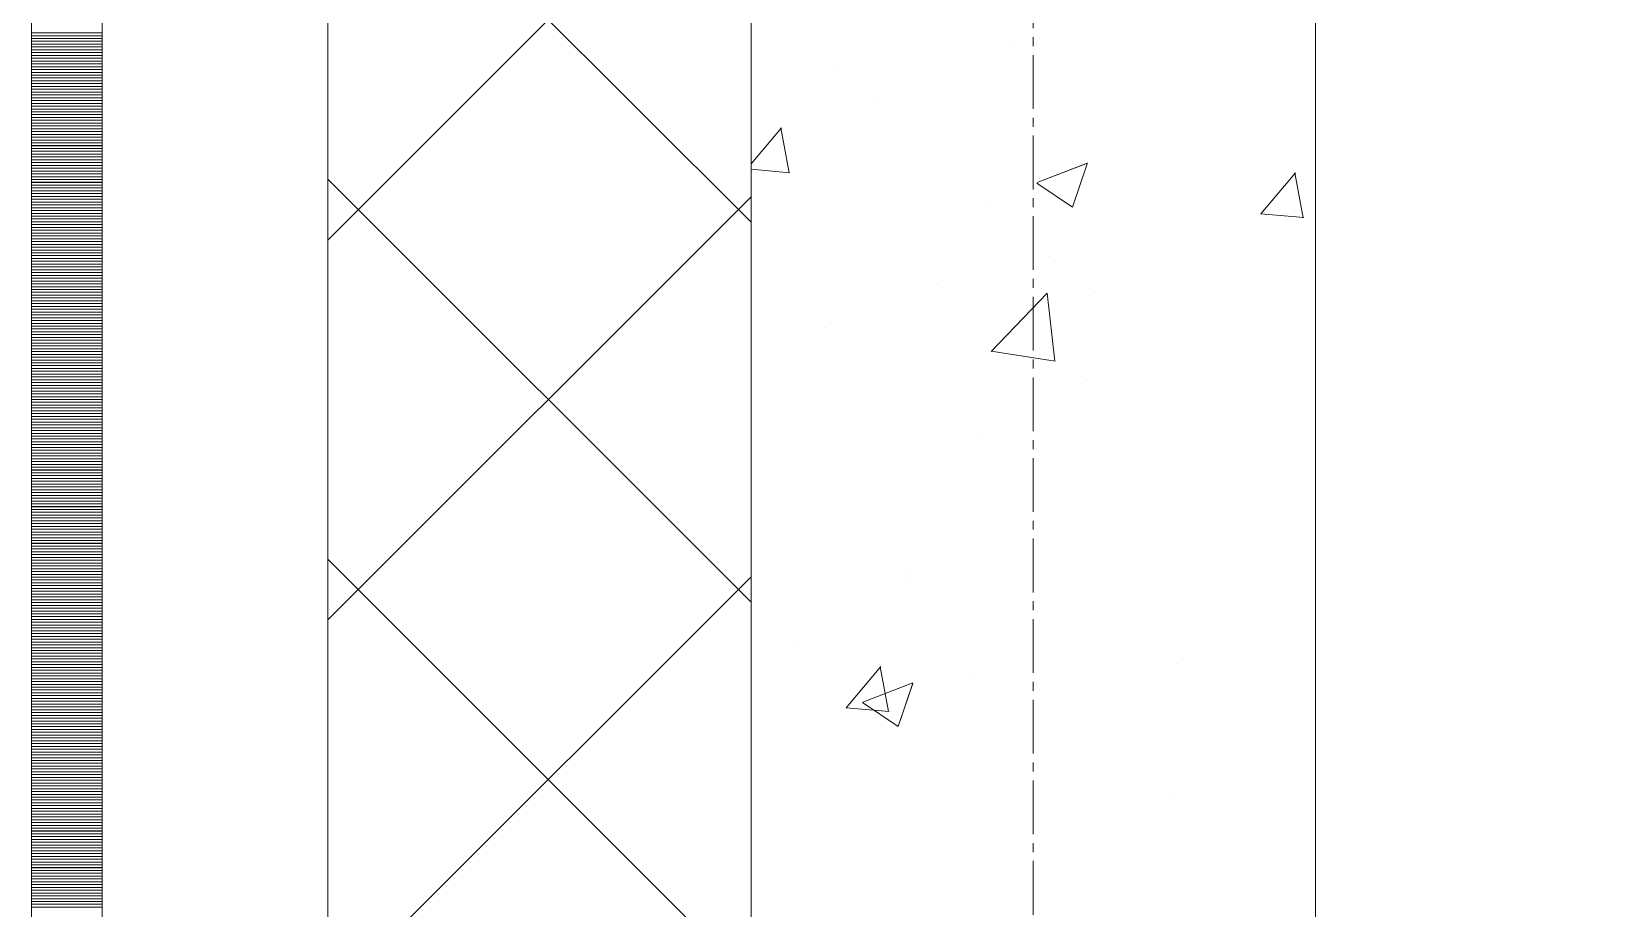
# Model space of a CAD drawing. Header units: millimetres. Extents: x 470010 to 1231400, y -134005 to 421770.
# Drawn here: x 806168 to 806725, y 164023 to 164334 of the extents above; entities that cross this region are included whole.
import ezdxf
from ezdxf.enums import TextEntityAlignment as Align

# ---------------------------------------------------------------- set-up
doc = ezdxf.new("R2010")
doc.units = ezdxf.units.MM
doc.linetypes.add('CENTER2', pattern=[28.575, 19.05, -3.175, 3.175, -3.175])
doc.linetypes.add('DASHED', pattern=[19.05, 12.7, -6.35])
doc.layers.get('Defpoints').update_dxf_attribs({"color": 140})
doc.layers.add('АР_Делит', color=120, linetype='Continuous', lineweight=0, plot=False)
for name, color, linetype, lineweight in [('АР_Стены ПЕНОблок', 52, 'Continuous', 20), ('АР_Тонкая', 254, 'Continuous', 5), ('АР_Утеплитель', 31, 'Continuous', 0), ('АР_Штриховка', 8, 'Continuous', 0)]:
    doc.layers.add(name, color=color, linetype=linetype, lineweight=lineweight)
doc.layers.add('РД_Оси_100', color=7, linetype='Continuous', lineweight=0, true_color=0x525252)
doc.styles.add('style1', font='ARIALN.TTF')

# ---------------------------------------------------------------- blocks, each defined once
blk = doc.blocks.new('СОШ_2200_АР_ОСИ_М100_28.05.24')
at = {"layer": 'АР_Делит', "color": 251, "linetype": 'DASHED', "true_color": 0x636466}
blk.add_lwpolyline([(114955, 135155), (114955, -355), (93595.036, -355), (93595.036, 13855), (94145, 13855), (94145, 68320), (66055, 68320), (66055, 13857.73), (83455, 13857.73), (83455, -355), (45245, -355), (45245, 13145), (44695, 13145), (44695, 26755), (45245, 26755), (45245, 68320), (20455, 68320), (20455, 26755), (27955, 26755), (27955, 13145), (-355, 13145), (-355, 100855)], dxfattribs=at)
at = {"layer": 'РД_Оси_100', "color": 251, "linetype": 'CENTER2', "true_color": 0x636466}
blk.add_line((0, -6155), (0, 139938.679), dxfattribs=at)
blk = doc.blocks.new('A$C9108343f')
at = {"layer": 'АР_Стены ПЕНОблок', "color": 18, "linetype": 'Continuous', "lineweight": 20, "true_color": 0x000000}
for p, q in [((140704.09, 313879.49), (140704.09, 237679.49)), ((140904.09, 237679.49), (140904.09, 313879.49))]:
    blk.add_line(p, q, dxfattribs=at)
at = {"layer": 'АР_Тонкая', "color": 18, "linetype": 'Continuous', "lineweight": 5, "true_color": 0x000000}
for p, q in [((140449.09, 313879.49), (140449.09, 237679.49)), ((140474.09, 313879.49), (140474.09, 237679.49)), ((140474.09, 237679.49), (140474.09, 313879.49)), ((140554.09, 237679.49), (140554.09, 313879.49))]:
    blk.add_line(p, q, dxfattribs=at)
at = {"layer": 'АР_Утеплитель', "color": 18, "linetype": 'Continuous', "lineweight": 0, "true_color": 0x000000}
for p, q in [((140554.09, 313879.49), (140554.09, 237679.49)), ((140704.09, 237679.49), (140704.09, 313879.49))]:
    blk.add_line(p, q, dxfattribs=at)
at = {"layer": 'АР_Штриховка', "color": 18, "linetype": 'Continuous', "lineweight": 0, "true_color": 0x000000}
for p, q in [((140704.09, 264633.07), (140554.09, 264783.07)), ((140554.09, 264626.79), (140704.09, 264776.79)), ((140449.09, 264700.24), (140474.09, 264700.24)), ((140449.09, 264699.24), (140474.09, 264699.24)), ((140449.09, 264698.24), (140474.09, 264698.24)), ((140449.09, 264697.24), (140474.09, 264697.24)), ((140449.09, 264696.24), (140474.09, 264696.24)), ((140449.09, 264695.24), (140474.09, 264695.24)), ((140449.09, 264694.24), (140474.09, 264694.24)), ((140449.09, 264693.24), (140474.09, 264693.24)), ((140449.09, 264692.24), (140474.09, 264692.24)), ((140796.85, 264696), (140796.85, 264696)), ((140449.09, 264691.24), (140474.09, 264691.24)), ((140449.09, 264690.24), (140474.09, 264690.24)), ((140449.09, 264689.24), (140474.09, 264689.24)), ((140449.09, 264688.24), (140474.09, 264688.24)), ((140449.09, 264687.24), (140474.09, 264687.24)), ((140449.09, 264686.24), (140474.09, 264686.24)), ((140733.26, 264687.63), (140733.26, 264687.63)), ((140449.09, 264685.24), (140474.09, 264685.24)), ((140449.09, 264684.24), (140474.09, 264684.24)), ((140449.09, 264683.24), (140474.09, 264683.24)), ((140449.09, 264682.24), (140474.09, 264682.24)), ((140449.09, 264681.24), (140474.09, 264681.24)), ((140449.09, 264680.24), (140474.09, 264680.24)), ((140449.09, 264679.24), (140474.09, 264679.24)), ((140449.09, 264678.24), (140474.09, 264678.24)), ((140449.09, 264677.24), (140474.09, 264677.24)), ((140449.09, 264676.24), (140474.09, 264676.24)), ((140449.09, 264675.24), (140474.09, 264675.24)), ((140748.76, 264676.85), (140748.76, 264676.85)), ((140449.09, 264674.24), (140474.09, 264674.24)), ((140449.09, 264673.24), (140474.09, 264673.24)), ((140449.09, 264672.24), (140474.09, 264672.24)), ((140449.09, 264671.24), (140474.09, 264671.24)), ((140449.09, 264670.24), (140474.09, 264670.24)), ((140449.09, 264669.24), (140474.09, 264669.24)), ((140449.09, 264668.24), (140474.09, 264668.24)), ((140449.09, 264667.24), (140474.09, 264667.24)), ((140449.09, 264666.24), (140474.09, 264666.24)), ((140449.09, 264665.24), (140474.09, 264665.24)), ((140449.09, 264664.24), (140474.09, 264664.24)), ((140704.09, 264653.8), (140714.83, 264666.59)), ((140717.58, 264650.63), (140714.64, 264666.55)), ((140449.09, 264663.24), (140474.09, 264663.24)), ((140449.09, 264662.24), (140474.09, 264662.24)), ((140449.09, 264661.24), (140474.09, 264661.24)), ((140449.09, 264660.24), (140474.09, 264660.24)), ((140449.09, 264659.24), (140474.09, 264659.24)), ((140449.09, 264658.24), (140474.09, 264658.24)), ((140449.09, 264657.24), (140474.09, 264657.24)), ((140449.09, 264656.24), (140474.09, 264656.24)), ((140449.09, 264655.24), (140474.09, 264655.24)), ((140449.09, 264654.24), (140474.09, 264654.24)), ((140449.09, 264653.24), (140474.09, 264653.24)), ((140805.46, 264647.16), (140823.24, 264653.99)), ((140818.01, 264638.44), (140823.16, 264653.79)), ((140449.09, 264652.24), (140474.09, 264652.24)), ((140449.09, 264651.24), (140474.09, 264651.24)), ((140449.09, 264650.24), (140474.09, 264650.24)), ((140449.09, 264649.24), (140474.09, 264649.24)), ((140449.09, 264648.24), (140474.09, 264648.24)), ((140449.09, 264647.24), (140474.09, 264647.24)), ((140704.09, 264498.37), (140554.09, 264648.37)), ((140704.09, 264651.86), (140717.77, 264650.66)), ((140805.37, 264646.96), (140818.01, 264638.44)), ((140884.77, 264636.06), (140897.02, 264650.66)), ((140899.77, 264634.69), (140896.83, 264650.61)), ((140449.09, 264646.24), (140474.09, 264646.24)), ((140449.09, 264645.24), (140474.09, 264645.24)), ((140449.09, 264644.24), (140474.09, 264644.24)), ((140449.09, 264643.24), (140474.09, 264643.24)), ((140449.09, 264642.24), (140474.09, 264642.24)), ((140554.09, 264492.08), (140704.09, 264642.08)), ((140449.09, 264641.24), (140474.09, 264641.24)), ((140449.09, 264640.24), (140474.09, 264640.24)), ((140449.09, 264639.24), (140474.09, 264639.24)), ((140449.09, 264638.24), (140474.09, 264638.24)), ((140449.09, 264637.24), (140474.09, 264637.24)), ((140449.09, 264636.24), (140474.09, 264636.24)), ((140789.1, 264640.9), (140789.1, 264640.9)), ((140884.77, 264636.05), (140899.95, 264634.72)), ((140449.09, 264635.24), (140474.09, 264635.24)), ((140449.09, 264634.24), (140474.09, 264634.24)), ((140449.09, 264633.24), (140474.09, 264633.24)), ((140449.09, 264632.24), (140474.09, 264632.24)), ((140449.09, 264631.24), (140474.09, 264631.24)), ((140449.09, 264630.24), (140474.09, 264630.24)), ((140449.09, 264629.24), (140474.09, 264629.24)), ((140449.09, 264628.24), (140474.09, 264628.24)), ((140449.09, 264627.24), (140474.09, 264627.24)), ((140449.09, 264626.24), (140474.09, 264626.24)), ((140449.09, 264625.24), (140474.09, 264625.24)), ((140449.09, 264624.24), (140474.09, 264624.24)), ((140449.09, 264623.24), (140474.09, 264623.24)), ((140449.09, 264622.24), (140474.09, 264622.24)), ((140449.09, 264621.24), (140474.09, 264621.24)), ((140449.09, 264620.24), (140474.09, 264620.24)), ((140449.09, 264619.24), (140474.09, 264619.24)), ((140809.62, 264621.08), (140809.62, 264621.08)), ((140449.09, 264618.24), (140474.09, 264618.24)), ((140449.09, 264617.24), (140474.09, 264617.24)), ((140449.09, 264616.24), (140474.09, 264616.24)), ((140449.09, 264615.24), (140474.09, 264615.24)), ((140449.09, 264614.24), (140474.09, 264614.24)), ((140449.09, 264613.24), (140474.09, 264613.24)), ((140449.09, 264612.24), (140474.09, 264612.24)), ((140449.09, 264611.24), (140474.09, 264611.24)), ((140449.09, 264610.24), (140474.09, 264610.24)), ((140449.09, 264609.24), (140474.09, 264609.24)), ((140449.09, 264608.24), (140474.09, 264608.24)), ((140769.67, 264611.42), (140769.67, 264611.42)), ((140789.22, 264587.29), (140809.01, 264607.91)), ((140811.78, 264583.79), (140808.98, 264607.91)), ((140826.23, 264608.49), (140826.23, 264608.49)), ((140449.09, 264607.24), (140474.09, 264607.24)), ((140449.09, 264606.24), (140474.09, 264606.24)), ((140449.09, 264605.24), (140474.09, 264605.24)), ((140449.09, 264604.24), (140474.09, 264604.24)), ((140449.09, 264603.24), (140474.09, 264603.24)), ((140449.09, 264602.24), (140474.09, 264602.24)), ((140449.09, 264601.24), (140474.09, 264601.24)), ((140449.09, 264600.24), (140474.09, 264600.24)), ((140449.09, 264599.24), (140474.09, 264599.24)), ((140449.09, 264598.24), (140474.09, 264598.24)), ((140449.09, 264597.24), (140474.09, 264597.24)), ((140449.09, 264596.24), (140474.09, 264596.24)), ((140449.09, 264595.24), (140474.09, 264595.24)), ((140449.09, 264594.24), (140474.09, 264594.24)), ((140449.09, 264593.24), (140474.09, 264593.24)), ((140449.09, 264592.24), (140474.09, 264592.24)), ((140449.09, 264591.24), (140474.09, 264591.24)), ((140730.03, 264595.82), (140730.03, 264595.82)), ((140449.09, 264590.24), (140474.09, 264590.24)), ((140449.09, 264589.24), (140474.09, 264589.24)), ((140449.09, 264588.24), (140474.09, 264588.24)), ((140449.09, 264587.24), (140474.09, 264587.24)), ((140449.09, 264586.24), (140474.09, 264586.24)), ((140789.2, 264587.34), (140811.79, 264583.84)), ((140449.09, 264585.24), (140474.09, 264585.24)), ((140449.09, 264584.24), (140474.09, 264584.24)), ((140449.09, 264583.24), (140474.09, 264583.24)), ((140449.09, 264582.24), (140474.09, 264582.24)), ((140449.09, 264581.24), (140474.09, 264581.24)), ((140449.09, 264580.24), (140474.09, 264580.24)), ((140449.09, 264579.24), (140474.09, 264579.24)), ((140449.09, 264578.24), (140474.09, 264578.24)), ((140449.09, 264577.24), (140474.09, 264577.24)), ((140449.09, 264576.24), (140474.09, 264576.24)), ((140449.09, 264575.24), (140474.09, 264575.24)), ((140823.22, 264577.3), (140823.22, 264577.3)), ((140449.09, 264574.24), (140474.09, 264574.24)), ((140449.09, 264573.24), (140474.09, 264573.24)), ((140449.09, 264572.24), (140474.09, 264572.24)), ((140449.09, 264571.24), (140474.09, 264571.24)), ((140449.09, 264570.24), (140474.09, 264570.24)), ((140449.09, 264569.24), (140474.09, 264569.24)), ((140449.09, 264568.24), (140474.09, 264568.24)), ((140449.09, 264567.24), (140474.09, 264567.24)), ((140449.09, 264566.24), (140474.09, 264566.24)), ((140449.09, 264565.24), (140474.09, 264565.24)), ((140449.09, 264564.24), (140474.09, 264564.24)), ((140449.09, 264563.24), (140474.09, 264563.24)), ((140449.09, 264562.24), (140474.09, 264562.24)), ((140449.09, 264561.24), (140474.09, 264561.24)), ((140449.09, 264560.24), (140474.09, 264560.24)), ((140449.09, 264559.24), (140474.09, 264559.24)), ((140449.09, 264558.24), (140474.09, 264558.24)), ((140449.09, 264557.24), (140474.09, 264557.24)), ((140449.09, 264556.24), (140474.09, 264556.24)), ((140449.09, 264555.24), (140474.09, 264555.24)), ((140449.09, 264554.24), (140474.09, 264554.24)), ((140449.09, 264553.24), (140474.09, 264553.24)), ((140449.09, 264552.24), (140474.09, 264552.24)), ((140786.01, 264556.35), (140786.01, 264556.35)), ((140449.09, 264551.24), (140474.09, 264551.24)), ((140449.09, 264550.24), (140474.09, 264550.24)), ((140449.09, 264549.24), (140474.09, 264549.24)), ((140449.09, 264548.24), (140474.09, 264548.24)), ((140449.09, 264547.24), (140474.09, 264547.24)), ((140449.09, 264546.24), (140474.09, 264546.24)), ((140449.09, 264545.24), (140474.09, 264545.24)), ((140449.09, 264544.24), (140474.09, 264544.24)), ((140449.09, 264543.24), (140474.09, 264543.24)), ((140449.09, 264542.24), (140474.09, 264542.24)), ((140449.09, 264541.24), (140474.09, 264541.24)), ((140449.09, 264540.24), (140474.09, 264540.24)), ((140449.09, 264539.24), (140474.09, 264539.24)), ((140449.09, 264538.24), (140474.09, 264538.24)), ((140449.09, 264537.24), (140474.09, 264537.24)), ((140449.09, 264536.24), (140474.09, 264536.24)), ((140449.09, 264535.24), (140474.09, 264535.24)), ((140449.09, 264534.24), (140474.09, 264534.24)), ((140449.09, 264533.24), (140474.09, 264533.24)), ((140449.09, 264532.24), (140474.09, 264532.24)), ((140449.09, 264531.24), (140474.09, 264531.24)), ((140449.09, 264530.24), (140474.09, 264530.24)), ((140449.09, 264529.24), (140474.09, 264529.24)), ((140449.09, 264528.24), (140474.09, 264528.24)), ((140449.09, 264527.24), (140474.09, 264527.24)), ((140449.09, 264526.24), (140474.09, 264526.24)), ((140449.09, 264525.24), (140474.09, 264525.24)), ((140449.09, 264524.24), (140474.09, 264524.24)), ((140449.09, 264523.24), (140474.09, 264523.24)), ((140449.09, 264522.24), (140474.09, 264522.24)), ((140449.09, 264521.24), (140474.09, 264521.24)), ((140449.09, 264520.24), (140474.09, 264520.24)), ((140449.09, 264519.24), (140474.09, 264519.24)), ((140449.09, 264518.24), (140474.09, 264518.24)), ((140449.09, 264517.24), (140474.09, 264517.24)), ((140449.09, 264516.24), (140474.09, 264516.24)), ((140449.09, 264515.24), (140474.09, 264515.24)), ((140449.09, 264514.24), (140474.09, 264514.24)), ((140449.09, 264513.24), (140474.09, 264513.24)), ((140704.09, 264363.66), (140554.09, 264513.66)), ((140449.09, 264512.24), (140474.09, 264512.24)), ((140449.09, 264511.24), (140474.09, 264511.24)), ((140449.09, 264510.24), (140474.09, 264510.24)), ((140449.09, 264509.24), (140474.09, 264509.24)), ((140449.09, 264508.24), (140474.09, 264508.24)), ((140759.41, 264508.31), (140759.41, 264508.31)), ((140449.09, 264507.24), (140474.09, 264507.24)), ((140449.09, 264506.24), (140474.09, 264506.24)), ((140449.09, 264505.24), (140474.09, 264505.24)), ((140449.09, 264504.24), (140474.09, 264504.24)), ((140449.09, 264503.24), (140474.09, 264503.24)), ((140449.09, 264502.24), (140474.09, 264502.24)), ((140554.09, 264357.38), (140704.09, 264507.38)), ((140758.5, 264506.77), (140758.5, 264506.77)), ((140449.09, 264501.24), (140474.09, 264501.24)), ((140449.09, 264500.24), (140474.09, 264500.24)), ((140449.09, 264499.24), (140474.09, 264499.24)), ((140449.09, 264498.24), (140474.09, 264498.24)), ((140449.09, 264497.24), (140474.09, 264497.24)), ((140449.09, 264496.24), (140474.09, 264496.24)), ((140449.09, 264495.24), (140474.09, 264495.24)), ((140449.09, 264494.24), (140474.09, 264494.24)), ((140449.09, 264493.24), (140474.09, 264493.24)), ((140449.09, 264492.24), (140474.09, 264492.24)), ((140449.09, 264491.24), (140474.09, 264491.24)), ((140449.09, 264490.24), (140474.09, 264490.24)), ((140449.09, 264489.24), (140474.09, 264489.24)), ((140449.09, 264488.24), (140474.09, 264488.24)), ((140449.09, 264487.24), (140474.09, 264487.24)), ((140449.09, 264486.24), (140474.09, 264486.24)), ((140449.09, 264485.24), (140474.09, 264485.24)), ((140449.09, 264484.24), (140474.09, 264484.24)), ((140449.09, 264483.24), (140474.09, 264483.24)), ((140449.09, 264482.24), (140474.09, 264482.24)), ((140449.09, 264481.24), (140474.09, 264481.24)), ((140449.09, 264480.24), (140474.09, 264480.24)), ((140719.13, 264482.31), (140719.13, 264482.31)), ((140449.09, 264479.24), (140474.09, 264479.24)), ((140449.09, 264478.24), (140474.09, 264478.24)), ((140449.09, 264477.24), (140474.09, 264477.24)), ((140449.09, 264476.24), (140474.09, 264476.24)), ((140449.09, 264475.24), (140474.09, 264475.24)), ((140449.09, 264474.24), (140474.09, 264474.24)), ((140737.83, 264460.94), (140750.08, 264475.54)), ((140752.82, 264459.57), (140749.89, 264475.49)), ((140854.72, 264476.58), (140854.72, 264476.58)), ((140449.09, 264473.24), (140474.09, 264473.24)), ((140449.09, 264472.24), (140474.09, 264472.24)), ((140449.09, 264471.24), (140474.09, 264471.24)), ((140449.09, 264470.24), (140474.09, 264470.24)), ((140449.09, 264469.24), (140474.09, 264469.24)), ((140743.66, 264462.97), (140761.44, 264469.8)), ((140756.21, 264454.25), (140761.36, 264469.6)), ((140782.92, 264471.79), (140782.92, 264471.79)), ((140449.09, 264468.24), (140474.09, 264468.24)), ((140449.09, 264467.24), (140474.09, 264467.24)), ((140449.09, 264466.24), (140474.09, 264466.24)), ((140449.09, 264465.24), (140474.09, 264465.24)), ((140449.09, 264464.24), (140474.09, 264464.24)), ((140449.09, 264463.24), (140474.09, 264463.24)), ((140449.09, 264462.24), (140474.09, 264462.24)), ((140449.09, 264461.24), (140474.09, 264461.24)), ((140449.09, 264460.24), (140474.09, 264460.24)), ((140449.09, 264459.24), (140474.09, 264459.24)), ((140449.09, 264458.24), (140474.09, 264458.24)), ((140737.83, 264460.93), (140753.01, 264459.61)), ((140743.57, 264462.78), (140756.2, 264454.25)), ((140449.09, 264457.24), (140474.09, 264457.24)), ((140449.09, 264456.24), (140474.09, 264456.24)), ((140449.09, 264455.24), (140474.09, 264455.24)), ((140449.09, 264454.24), (140474.09, 264454.24)), ((140449.09, 264453.24), (140474.09, 264453.24)), ((140449.09, 264452.24), (140474.09, 264452.24)), ((140449.09, 264451.24), (140474.09, 264451.24)), ((140449.09, 264450.24), (140474.09, 264450.24)), ((140449.09, 264449.24), (140474.09, 264449.24)), ((140449.09, 264448.24), (140474.09, 264448.24)), ((140449.09, 264447.24), (140474.09, 264447.24)), ((140449.09, 264446.24), (140474.09, 264446.24)), ((140449.09, 264445.24), (140474.09, 264445.24)), ((140449.09, 264444.24), (140474.09, 264444.24)), ((140449.09, 264443.24), (140474.09, 264443.24)), ((140449.09, 264442.24), (140474.09, 264442.24)), ((140449.09, 264441.24), (140474.09, 264441.24)), ((140449.09, 264440.24), (140474.09, 264440.24)), ((140449.09, 264439.24), (140474.09, 264439.24)), ((140449.09, 264438.24), (140474.09, 264438.24)), ((140449.09, 264437.24), (140474.09, 264437.24)), ((140449.09, 264436.24), (140474.09, 264436.24)), ((140449.09, 264435.24), (140474.09, 264435.24)), ((140449.09, 264434.24), (140474.09, 264434.24)), ((140449.09, 264433.24), (140474.09, 264433.24)), ((140449.09, 264432.24), (140474.09, 264432.24)), ((140449.09, 264431.24), (140474.09, 264431.24)), ((140449.09, 264430.24), (140474.09, 264430.24)), ((140449.09, 264429.24), (140474.09, 264429.24)), ((140449.09, 264428.24), (140474.09, 264428.24)), ((140449.09, 264427.24), (140474.09, 264427.24)), ((140449.09, 264426.24), (140474.09, 264426.24)), ((140449.09, 264425.24), (140474.09, 264425.24)), ((140449.09, 264424.24), (140474.09, 264424.24)), ((140853, 264429.25), (140853, 264429.25)), ((140449.09, 264423.24), (140474.09, 264423.24)), ((140449.09, 264422.24), (140474.09, 264422.24)), ((140449.09, 264421.24), (140474.09, 264421.24)), ((140449.09, 264420.24), (140474.09, 264420.24)), ((140449.09, 264419.24), (140474.09, 264419.24)), ((140449.09, 264418.24), (140474.09, 264418.24)), ((140449.09, 264417.24), (140474.09, 264417.24)), ((140449.09, 264416.24), (140474.09, 264416.24)), ((140449.09, 264415.24), (140474.09, 264415.24)), ((140449.09, 264414.24), (140474.09, 264414.24)), ((140449.09, 264413.24), (140474.09, 264413.24)), ((140449.09, 264412.24), (140474.09, 264412.24)), ((140449.09, 264411.24), (140474.09, 264411.24)), ((140449.09, 264410.24), (140474.09, 264410.24)), ((140449.09, 264409.24), (140474.09, 264409.24)), ((140449.09, 264408.24), (140474.09, 264408.24)), ((140449.09, 264407.24), (140474.09, 264407.24)), ((140449.09, 264406.24), (140474.09, 264406.24)), ((140449.09, 264405.24), (140474.09, 264405.24)), ((140449.09, 264404.24), (140474.09, 264404.24)), ((140449.09, 264403.24), (140474.09, 264403.24)), ((140449.09, 264402.24), (140474.09, 264402.24)), ((140449.09, 264401.24), (140474.09, 264401.24)), ((140449.09, 264400.24), (140474.09, 264400.24)), ((140449.09, 264399.24), (140474.09, 264399.24)), ((140449.09, 264398.24), (140474.09, 264398.24)), ((140449.09, 264397.24), (140474.09, 264397.24)), ((140449.09, 264396.24), (140474.09, 264396.24)), ((140449.09, 264395.24), (140474.09, 264395.24)), ((140449.09, 264394.24), (140474.09, 264394.24)), ((140449.09, 264393.24), (140474.09, 264393.24)), ((140449.09, 264392.24), (140474.09, 264392.24)), ((140449.09, 264391.24), (140474.09, 264391.24)), ((140449.09, 264390.24), (140474.09, 264390.24))]:
    blk.add_line(p, q, dxfattribs=at)
at = {"layer": 'РД_Оси_100'}
blk.add_blockref('СОШ_2200_АР_ОСИ_М100_28.05.24', (140804.09, 223079.49), dxfattribs=at)
at = {"layer": 'Defpoints', "color": 18, "true_color": 0x000000, "style": 'style1'}
for p in [(143949.34, 316089.12), (143974.98, 281639.5), (143890.4, 273244.71), (143839.99, 264276.81), (143967.75, 254892.38), (12251.96, 104178.14), (12382.58, 96023.14)]:
    blk.add_attdef('АР-ПОМЕЩЕНИЕ:НАИМЕНОВАНИЕ', text='', height=100, dxfattribs=at).set_placement(p, align=Align.MIDDLE)
at = {"layer": 'Defpoints', "color": 18, "true_color": 0x000000, "style": 'style1', "flags": 8}
for p in [(143951.3, 279099.09), (143848.34, 269251.11), (143875.33, 260094.25), (144049.74, 250824.7), (163419.28, 238153.36), (155897.46, 237965.97), (183037.2, 237965.97), (143342.94, 237876.19)]:
    blk.add_attdef('АР-ПОМЕЩЕНИЕ:НАИМЕНОВАНИЕ', text='', height=100, dxfattribs=at).set_placement(p, align=Align.MIDDLE)

msp = doc.modelspace()

# ---------------------------------------------------------------- linework, layer by layer
at = {"layer": 'АР_Стены ПЕНОблок', "color": 18, "linetype": 'Continuous', "lineweight": 20, "true_color": 0x000000}
for p, q in [((806422.706, 213513.251), (806422.706, 137313.251)), ((806622.706, 137313.251), (806622.706, 213513.251))]:
    msp.add_line(p, q, dxfattribs=at)
at = {"layer": 'АР_Тонкая', "color": 18, "linetype": 'Continuous', "lineweight": 5, "true_color": 0x000000}
for p, q in [((806167.706, 213513.251), (806167.706, 137313.251)), ((806192.706, 213513.251), (806192.706, 137313.251)), ((806192.706, 137313.251), (806192.706, 213513.251)), ((806272.706, 137313.251), (806272.706, 213513.251))]:
    msp.add_line(p, q, dxfattribs=at)
at = {"layer": 'АР_Утеплитель', "color": 18, "linetype": 'Continuous', "lineweight": 0, "true_color": 0x000000}
for p, q in [((806272.706, 213513.251), (806272.706, 137313.251)), ((806422.706, 137313.251), (806422.706, 213513.251))]:
    msp.add_line(p, q, dxfattribs=at)
at = {"layer": 'АР_Штриховка', "color": 18, "linetype": 'Continuous', "lineweight": 0, "true_color": 0x000000}
for p, q in [((806422.706, 164266.83), (806272.706, 164416.83)), ((806272.706, 164260.544), (806422.706, 164410.544)), ((806167.706, 164334), (806192.706, 164334)), ((806167.706, 164333), (806192.706, 164333)), ((806167.706, 164332), (806192.706, 164332)), ((806167.706, 164331), (806192.706, 164331)), ((806167.706, 164330), (806192.706, 164330)), ((806167.706, 164329), (806192.706, 164329)), ((806167.706, 164328), (806192.706, 164328)), ((806167.706, 164327), (806192.706, 164327)), ((806167.706, 164326), (806192.706, 164326)), ((806167.706, 164325), (806192.706, 164325)), ((806167.706, 164324), (806192.706, 164324)), ((806167.706, 164323), (806192.706, 164323)), ((806167.706, 164322), (806192.706, 164322)), ((806167.706, 164321), (806192.706, 164321)), ((806167.706, 164320), (806192.706, 164320)), ((806167.706, 164319), (806192.706, 164319)), ((806167.706, 164318), (806192.706, 164318)), ((806167.706, 164317), (806192.706, 164317)), ((806167.706, 164316), (806192.706, 164316)), ((806167.706, 164315), (806192.706, 164315)), ((806167.706, 164314), (806192.706, 164314)), ((806167.706, 164313), (806192.706, 164313)), ((806167.706, 164312), (806192.706, 164312)), ((806167.706, 164311), (806192.706, 164311)), ((806167.706, 164310), (806192.706, 164310)), ((806167.706, 164309), (806192.706, 164309)), ((806167.706, 164308), (806192.706, 164308)), ((806167.706, 164307), (806192.706, 164307)), ((806167.706, 164306), (806192.706, 164306)), ((806167.706, 164305), (806192.706, 164305)), ((806167.706, 164304), (806192.706, 164304)), ((806167.706, 164303), (806192.706, 164303)), ((806167.706, 164302), (806192.706, 164302)), ((806167.706, 164301), (806192.706, 164301)), ((806167.706, 164300), (806192.706, 164300)), ((806422.706, 164287.553), (806433.446, 164300.352)), ((806436.194, 164284.386), (806433.257, 164300.307)), ((806167.706, 164299), (806192.706, 164299)), ((806167.706, 164298), (806192.706, 164298)), ((806167.706, 164297), (806192.706, 164297)), ((806167.706, 164296), (806192.706, 164296)), ((806167.706, 164295), (806192.706, 164295)), ((806167.706, 164294), (806192.706, 164294)), ((806167.706, 164293), (806192.706, 164293)), ((806167.706, 164292), (806192.706, 164292)), ((806167.706, 164291), (806192.706, 164291)), ((806167.706, 164290), (806192.706, 164290)), ((806167.706, 164289), (806192.706, 164289)), ((806167.706, 164288), (806192.706, 164288)), ((806167.706, 164287), (806192.706, 164287)), ((806167.706, 164286), (806192.706, 164286)), ((806167.706, 164285), (806192.706, 164285)), ((806167.706, 164284), (806192.706, 164284)), ((806422.706, 164285.617), (806436.382, 164284.421)), ((806524.071, 164280.916), (806541.856, 164287.743)), ((806536.625, 164272.198), (806541.775, 164287.547)), ((806603.385, 164269.82), (806615.631, 164284.413)), ((806618.378, 164268.447), (806615.441, 164284.368)), ((806167.706, 164283), (806192.706, 164283)), ((806167.706, 164282), (806192.706, 164282)), ((806167.706, 164281), (806192.706, 164281)), ((806167.706, 164280), (806192.706, 164280)), ((806167.706, 164279), (806192.706, 164279)), ((806167.706, 164278), (806192.706, 164278)), ((806422.706, 164132.127), (806272.706, 164282.127)), ((806523.983, 164280.722), (806536.617, 164272.2)), ((806167.706, 164277), (806192.706, 164277)), ((806167.706, 164276), (806192.706, 164276)), ((806167.706, 164275), (806192.706, 164275)), ((806167.706, 164274), (806192.706, 164274)), ((806167.706, 164273), (806192.706, 164273)), ((806272.706, 164125.84), (806422.706, 164275.84)), ((806167.706, 164272), (806192.706, 164272)), ((806167.706, 164271), (806192.706, 164271)), ((806167.706, 164270), (806192.706, 164270)), ((806167.706, 164269), (806192.706, 164269)), ((806167.706, 164268), (806192.706, 164268)), ((806167.706, 164267), (806192.706, 164267)), ((806603.385, 164269.81), (806618.567, 164268.482)), ((806167.706, 164266), (806192.706, 164266)), ((806167.706, 164265), (806192.706, 164265)), ((806167.706, 164264), (806192.706, 164264)), ((806167.706, 164263), (806192.706, 164263)), ((806167.706, 164262), (806192.706, 164262)), ((806167.706, 164261), (806192.706, 164261)), ((806167.706, 164260), (806192.706, 164260)), ((806167.706, 164259), (806192.706, 164259)), ((806167.706, 164258), (806192.706, 164258)), ((806167.706, 164257), (806192.706, 164257)), ((806167.706, 164256), (806192.706, 164256)), ((806167.706, 164255), (806192.706, 164255)), ((806167.706, 164254), (806192.706, 164254)), ((806167.706, 164253), (806192.706, 164253)), ((806167.706, 164252), (806192.706, 164252)), ((806167.706, 164251), (806192.706, 164251)), ((806167.706, 164250), (806192.706, 164250)), ((806167.706, 164249), (806192.706, 164249)), ((806167.706, 164248), (806192.706, 164248)), ((806167.706, 164247), (806192.706, 164247)), ((806167.706, 164246), (806192.706, 164246)), ((806167.706, 164245), (806192.706, 164245)), ((806167.706, 164244), (806192.706, 164244)), ((806167.706, 164243), (806192.706, 164243)), ((806167.706, 164242), (806192.706, 164242)), ((806167.706, 164241), (806192.706, 164241)), ((806167.706, 164240), (806192.706, 164240)), ((806167.706, 164239), (806192.706, 164239)), ((806507.834, 164221.051), (806527.617, 164241.669)), ((806530.394, 164217.544), (806527.587, 164241.666)), ((806167.706, 164238), (806192.706, 164238)), ((806167.706, 164237), (806192.706, 164237)), ((806167.706, 164236), (806192.706, 164236)), ((806167.706, 164235), (806192.706, 164235)), ((806167.706, 164234), (806192.706, 164234)), ((806167.706, 164233), (806192.706, 164233)), ((806167.706, 164232), (806192.706, 164232)), ((806167.706, 164231), (806192.706, 164231)), ((806167.706, 164230), (806192.706, 164230)), ((806167.706, 164229), (806192.706, 164229)), ((806167.706, 164228), (806192.706, 164228)), ((806167.706, 164227), (806192.706, 164227)), ((806167.706, 164226), (806192.706, 164226)), ((806167.706, 164225), (806192.706, 164225)), ((806167.706, 164224), (806192.706, 164224)), ((806167.706, 164223), (806192.706, 164223)), ((806167.706, 164222), (806192.706, 164222)), ((806167.706, 164221), (806192.706, 164221)), ((806167.706, 164220), (806192.706, 164220)), ((806167.706, 164219), (806192.706, 164219)), ((806167.706, 164218), (806192.706, 164218)), ((806167.706, 164217), (806192.706, 164217)), ((806507.811, 164221.098), (806530.401, 164217.594)), ((806167.706, 164216), (806192.706, 164216)), ((806167.706, 164215), (806192.706, 164215)), ((806167.706, 164214), (806192.706, 164214)), ((806167.706, 164213), (806192.706, 164213)), ((806167.706, 164212), (806192.706, 164212)), ((806167.706, 164211), (806192.706, 164211)), ((806167.706, 164210), (806192.706, 164210)), ((806167.706, 164209), (806192.706, 164209)), ((806167.706, 164208), (806192.706, 164208)), ((806167.706, 164207), (806192.706, 164207)), ((806167.706, 164206), (806192.706, 164206)), ((806167.706, 164205), (806192.706, 164205)), ((806167.706, 164204), (806192.706, 164204)), ((806167.706, 164203), (806192.706, 164203)), ((806167.706, 164202), (806192.706, 164202)), ((806167.706, 164201), (806192.706, 164201)), ((806167.706, 164200), (806192.706, 164200)), ((806167.706, 164199), (806192.706, 164199)), ((806167.706, 164198), (806192.706, 164198)), ((806167.706, 164197), (806192.706, 164197)), ((806167.706, 164196), (806192.706, 164196)), ((806167.706, 164195), (806192.706, 164195)), ((806167.706, 164194), (806192.706, 164194)), ((806167.706, 164193), (806192.706, 164193)), ((806167.706, 164192), (806192.706, 164192)), ((806167.706, 164191), (806192.706, 164191)), ((806167.706, 164190), (806192.706, 164190)), ((806167.706, 164189), (806192.706, 164189)), ((806167.706, 164188), (806192.706, 164188)), ((806167.706, 164187), (806192.706, 164187)), ((806167.706, 164186), (806192.706, 164186)), ((806167.706, 164185), (806192.706, 164185)), ((806167.706, 164184), (806192.706, 164184)), ((806167.706, 164183), (806192.706, 164183)), ((806167.706, 164182), (806192.706, 164182)), ((806167.706, 164181), (806192.706, 164181)), ((806167.706, 164180), (806192.706, 164180)), ((806167.706, 164179), (806192.706, 164179)), ((806167.706, 164178), (806192.706, 164178)), ((806167.706, 164177), (806192.706, 164177)), ((806167.706, 164176), (806192.706, 164176)), ((806167.706, 164175), (806192.706, 164175)), ((806167.706, 164174), (806192.706, 164174)), ((806167.706, 164173), (806192.706, 164173)), ((806167.706, 164172), (806192.706, 164172)), ((806167.706, 164171), (806192.706, 164171)), ((806167.706, 164170), (806192.706, 164170)), ((806167.706, 164169), (806192.706, 164169)), ((806167.706, 164168), (806192.706, 164168)), ((806167.706, 164167), (806192.706, 164167)), ((806167.706, 164166), (806192.706, 164166)), ((806167.706, 164165), (806192.706, 164165)), ((806167.706, 164164), (806192.706, 164164)), ((806167.706, 164163), (806192.706, 164163)), ((806167.706, 164162), (806192.706, 164162)), ((806167.706, 164161), (806192.706, 164161)), ((806167.706, 164160), (806192.706, 164160)), ((806167.706, 164159), (806192.706, 164159)), ((806167.706, 164158), (806192.706, 164158)), ((806167.706, 164157), (806192.706, 164157)), ((806167.706, 164156), (806192.706, 164156)), ((806167.706, 164155), (806192.706, 164155)), ((806167.706, 164154), (806192.706, 164154)), ((806167.706, 164153), (806192.706, 164153)), ((806167.706, 164152), (806192.706, 164152)), ((806167.706, 164151), (806192.706, 164151)), ((806167.706, 164150), (806192.706, 164150)), ((806167.706, 164149), (806192.706, 164149)), ((806167.706, 164148), (806192.706, 164148)), ((806167.706, 164147), (806192.706, 164147)), ((806167.706, 164146), (806192.706, 164146)), ((806167.706, 164145), (806192.706, 164145)), ((806167.706, 164144), (806192.706, 164144)), ((806422.706, 163997.423), (806272.706, 164147.423)), ((806167.706, 164143), (806192.706, 164143)), ((806167.706, 164142), (806192.706, 164142)), ((806167.706, 164141), (806192.706, 164141)), ((806167.706, 164140), (806192.706, 164140)), ((806167.706, 164139), (806192.706, 164139)), ((806272.706, 163991.136), (806422.706, 164141.136)), ((806167.706, 164138), (806192.706, 164138)), ((806167.706, 164137), (806192.706, 164137)), ((806167.706, 164136), (806192.706, 164136)), ((806167.706, 164135), (806192.706, 164135)), ((806167.706, 164134), (806192.706, 164134)), ((806167.706, 164133), (806192.706, 164133)), ((806167.706, 164132), (806192.706, 164132)), ((806167.706, 164131), (806192.706, 164131)), ((806167.706, 164130), (806192.706, 164130)), ((806167.706, 164129), (806192.706, 164129)), ((806167.706, 164128), (806192.706, 164128)), ((806167.706, 164127), (806192.706, 164127)), ((806167.706, 164126), (806192.706, 164126)), ((806167.706, 164125), (806192.706, 164125)), ((806167.706, 164124), (806192.706, 164124)), ((806167.706, 164123), (806192.706, 164123)), ((806167.706, 164122), (806192.706, 164122)), ((806167.706, 164121), (806192.706, 164121)), ((806167.706, 164120), (806192.706, 164120)), ((806167.706, 164119), (806192.706, 164119)), ((806167.706, 164118), (806192.706, 164118)), ((806167.706, 164117), (806192.706, 164117)), ((806167.706, 164116), (806192.706, 164116)), ((806167.706, 164115), (806192.706, 164115)), ((806167.706, 164114), (806192.706, 164114)), ((806167.706, 164113), (806192.706, 164113)), ((806167.706, 164112), (806192.706, 164112)), ((806167.706, 164111), (806192.706, 164111)), ((806167.706, 164110), (806192.706, 164110)), ((806167.706, 164109), (806192.706, 164109)), ((806167.706, 164108), (806192.706, 164108)), ((806167.706, 164107), (806192.706, 164107)), ((806167.706, 164106), (806192.706, 164106)), ((806167.706, 164105), (806192.706, 164105)), ((806456.444, 164094.702), (806468.689, 164109.295)), ((806471.437, 164093.329), (806468.5, 164109.25)), ((806167.706, 164104), (806192.706, 164104)), ((806167.706, 164103), (806192.706, 164103)), ((806167.706, 164102), (806192.706, 164102)), ((806167.706, 164101), (806192.706, 164101)), ((806167.706, 164100), (806192.706, 164100)), ((806462.269, 164096.728), (806480.054, 164103.555)), ((806474.823, 164088.01), (806479.973, 164103.359)), ((806167.706, 164099), (806192.706, 164099)), ((806167.706, 164098), (806192.706, 164098)), ((806167.706, 164097), (806192.706, 164097)), ((806167.706, 164096), (806192.706, 164096)), ((806167.706, 164095), (806192.706, 164095)), ((806167.706, 164094), (806192.706, 164094)), ((806456.443, 164094.692), (806471.625, 164093.364)), ((806462.181, 164096.534), (806474.815, 164088.012)), ((806167.706, 164093), (806192.706, 164093)), ((806167.706, 164092), (806192.706, 164092)), ((806167.706, 164091), (806192.706, 164091)), ((806167.706, 164090), (806192.706, 164090)), ((806167.706, 164089), (806192.706, 164089)), ((806167.706, 164088), (806192.706, 164088)), ((806167.706, 164087), (806192.706, 164087)), ((806167.706, 164086), (806192.706, 164086)), ((806167.706, 164085), (806192.706, 164085)), ((806167.706, 164084), (806192.706, 164084)), ((806167.706, 164083), (806192.706, 164083)), ((806167.706, 164082), (806192.706, 164082)), ((806167.706, 164081), (806192.706, 164081)), ((806167.706, 164080), (806192.706, 164080)), ((806167.706, 164079), (806192.706, 164079)), ((806167.706, 164078), (806192.706, 164078)), ((806167.706, 164077), (806192.706, 164077)), ((806167.706, 164076), (806192.706, 164076)), ((806167.706, 164075), (806192.706, 164075)), ((806167.706, 164074), (806192.706, 164074)), ((806167.706, 164073), (806192.706, 164073)), ((806167.706, 164072), (806192.706, 164072)), ((806167.706, 164071), (806192.706, 164071)), ((806167.706, 164070), (806192.706, 164070)), ((806167.706, 164069), (806192.706, 164069)), ((806167.706, 164068), (806192.706, 164068)), ((806167.706, 164067), (806192.706, 164067)), ((806167.706, 164066), (806192.706, 164066)), ((806167.706, 164065), (806192.706, 164065)), ((806167.706, 164064), (806192.706, 164064)), ((806167.706, 164063), (806192.706, 164063)), ((806167.706, 164062), (806192.706, 164062)), ((806167.706, 164061), (806192.706, 164061)), ((806167.706, 164060), (806192.706, 164060)), ((806167.706, 164059), (806192.706, 164059)), ((806167.706, 164058), (806192.706, 164058)), ((806167.706, 164057), (806192.706, 164057)), ((806167.706, 164056), (806192.706, 164056)), ((806167.706, 164055), (806192.706, 164055)), ((806167.706, 164054), (806192.706, 164054)), ((806167.706, 164053), (806192.706, 164053)), ((806167.706, 164052), (806192.706, 164052)), ((806167.706, 164051), (806192.706, 164051)), ((806167.706, 164050), (806192.706, 164050)), ((806167.706, 164049), (806192.706, 164049)), ((806167.706, 164048), (806192.706, 164048)), ((806167.706, 164047), (806192.706, 164047)), ((806167.706, 164046), (806192.706, 164046)), ((806167.706, 164045), (806192.706, 164045)), ((806167.706, 164044), (806192.706, 164044)), ((806167.706, 164043), (806192.706, 164043)), ((806167.706, 164042), (806192.706, 164042)), ((806167.706, 164041), (806192.706, 164041)), ((806167.706, 164040), (806192.706, 164040)), ((806167.706, 164039), (806192.706, 164039)), ((806167.706, 164038), (806192.706, 164038)), ((806167.706, 164037), (806192.706, 164037)), ((806167.706, 164036), (806192.706, 164036)), ((806167.706, 164035), (806192.706, 164035)), ((806167.706, 164034), (806192.706, 164034)), ((806167.706, 164033), (806192.706, 164033)), ((806167.706, 164032), (806192.706, 164032)), ((806167.706, 164031), (806192.706, 164031)), ((806167.706, 164030), (806192.706, 164030)), ((806167.706, 164029), (806192.706, 164029)), ((806167.706, 164028), (806192.706, 164028)), ((806167.706, 164027), (806192.706, 164027)), ((806167.706, 164026), (806192.706, 164026)), ((806167.706, 164025), (806192.706, 164025)), ((806167.706, 164024), (806192.706, 164024))]:
    msp.add_line(p, q, dxfattribs=at)

# ---------------------------------------------------------------- block references
msp.add_blockref('A$C9108343f', (665718.612, -100366.242))
at = {"layer": 'РД_Оси_100'}
msp.add_blockref('СОШ_2200_АР_ОСИ_М100_28.05.24', (806522.706, 122713.251), dxfattribs=at)

doc.saveas('drawing.dxf')
